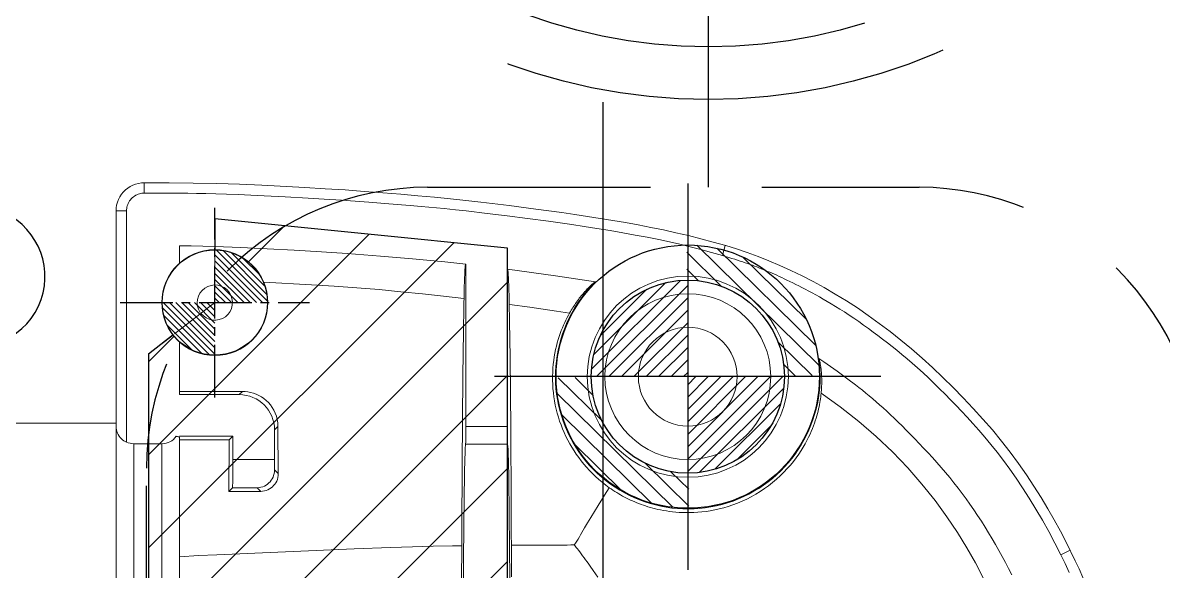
# Model space of a CAD drawing. Header units: inches. Extents: x 160917 to 162189, y -51061 to -50161.
# Drawn here: x 161563.91 to 161596.38, y -50440.14 to -50424.53 of the extents above; entities that cross this region are included whole.
import ezdxf

# ---------------------------------------------------------------- set-up
doc = ezdxf.new("R2010")
doc.units = ezdxf.units.IN
doc.header["$LTSCALE"] = 2
doc.header["$MEASUREMENT"] = 0
for name, pattern in [('CENTER', [50.8, 31.75, -6.35, 6.35, -6.35]), ('CENTER2', [1.125, 0.75, -0.125, 0.125, -0.125]), ('HIDDEN', [9.525, 6.35, -3.175])]:
    doc.linetypes.add(name, pattern=pattern)
doc.layers.get('0').update_dxf_attribs({"linetype": 'CONTINUOUS'})
for name, color, linetype in [('DEFAULT_1', 7, 'CENTER'), ('PIN', 4, 'CONTINUOUS'), ('Ru', 8, 'CONTINUOUS'), ('SP', 3, 'CONTINUOUS'), ('y-cut', 7, 'CONTINUOUS'), ('壓塊', 157, 'CONTINUOUS')]:
    doc.layers.add(name, color=color, linetype=linetype)
for name, color, linetype, lineweight in [('PRODUCT', 1, 'CONTINUOUS', 15), ('截面', 191, 'CONTINUOUS', 15), ('枕位', 75, 'CONTINUOUS', 15)]:
    doc.layers.add(name, color=color, linetype=linetype, lineweight=lineweight)

# ---------------------------------------------------------------- blocks, each defined once
blk = doc.blocks.new('20160823.165622')
at = {"layer": '截面', "linetype": 'Continuous', "ltscale": 0.3}
h = blk.add_hatch(dxfattribs=at)
h.set_pattern_fill('ANSI31', color=256, scale=15, style=0)
h.set_pattern_definition([(45, (-3383.3948, 1002.8706), (-1.3258252, 1.3258252), [])])
h.paths.add_polyline_path([(-19.956, 8.321), (-19.956, -25.613), (-26.579, -25.613), (-26.579, -19.66), (-26.78, -19.66), (-26.887, -19.655), (-26.99, -19.638), (-27.091, -19.611), (-27.188, -19.574), (-27.283, -19.526), (-27.371, -19.469), (-27.452, -19.403), (-27.527, -19.327), (-27.594, -19.246), (-27.65, -19.158), (-27.699, -19.063), (-27.736, -18.966), (-27.763, -18.866), (-27.779, -18.762), (-27.785, -18.655), (-27.785, -17.942), (-30.173, -17.942), (-30.173, 5.306), (-29.472, 5.851, 0.714357), (-26.788, 6.771, 0.414214), (-28.288, 8.271), (-28.288, 9.159)])
h.paths.add_polyline_path([(-82.318, -15.099), (-82.318, -16.549), (-74.68, -16.549), (-74.68, -17.952), (-72.264, -17.952), (-72.264, 4.777, -0.888302), (-76.505, 8.261), (-82.519, 8.261), (-82.519, -15.099)])
h.paths.add_polyline_path([(-95.558, -42.617), (-85.936, -42.617), (-85.936, -31.519), (-95.558, -31.519)])
at = {"layer": 'y-cut', "linetype": 'ByBlock'}
for p, q in [((-28.288, 9.159), (-28.288, 8.271)), ((-19.956, 8.321), (-28.288, 9.159)), ((-19.956, -25.613), (-19.956, 8.321)), ((-29.472, 5.851), (-30.173, 5.306)), ((-30.173, 5.306), (-30.173, -17.942))]:
    blk.add_line(p, q, dxfattribs=at)
blk.add_circle((-28.288, 6.771), 1.5, dxfattribs=at)
blk = doc.blocks.new('20160825.182511')
at = {"color": 8, "linetype": 'HIDDEN'}
blk.add_circle((0, 0), 16.5, dxfattribs=at)
at = {"layer": 'SP', "linetype": 'CENTER', "ltscale": 0.25}
blk.add_line((0, -19), (0, 19), dxfattribs=at)
at = {"layer": 'SP', "linetype": 'HIDDEN'}
blk.add_circle((0, 0), 15, dxfattribs=at)

msp = doc.modelspace()

# ---------------------------------------------------------------- hatches: boundary and pattern name
at = {"layer": 'PIN', "linetype": 'Continuous'}
h = msp.add_hatch(dxfattribs=at)
h.set_pattern_fill('ANSI31', color=142, scale=2.727273, angle=90.5, style=0)
h.set_pattern_definition([(135.5, (161862.92907, -50451.57842), (-0.23894634, -0.24315356), [])])
h.paths.add_polyline_path([(161582.808, -50430.854, -0.414214), (161586.59, -50434.571), (161585.59, -50434.58, 0.414214), (161582.816, -50431.854)])
h.paths.add_polyline_path([(161580.09, -50434.628, 0.414214), (161582.864, -50437.354), (161582.873, -50438.354, -0.414214), (161579.09, -50434.637)])
h = msp.add_hatch(dxfattribs=at)
h.set_pattern_fill('ANSI31', color=3, angle=90, style=0)
h.set_pattern_definition([(135, (161774.65527, -50446.7334), (-0.08838835, -0.08838835), [])])
h.paths.add_polyline_path([(161569.373, -50432.494), (161567.873, -50432.494, 0.414214), (161569.373, -50433.994)])
h.paths.add_polyline_path([(161569.373, -50430.994), (161569.373, -50432.494), (161570.873, -50432.494, 0.414214)])
h = msp.add_hatch(dxfattribs=at)
h.set_pattern_fill('ANSI31', color=142, scale=2, angle=90, style=0)
h.set_pattern_definition([(45, (161377.55822, -50448.8439), (0.1767767, -0.1767767), [])])
h.paths.add_polyline_path([(161582.84, -50434.604), (161585.59, -50434.604, -0.414214), (161582.84, -50437.354)])
h.paths.add_polyline_path([(161582.84, -50431.854), (161582.84, -50434.604), (161580.09, -50434.604, -0.414214)])

# ---------------------------------------------------------------- linework, layer by layer
at = {"color": 8, "linetype": 'HIDDEN', "ltscale": 0.7}
msp.add_circle((161546.428, -50412.211), 21, dxfattribs=at)
at = {"layer": 'DEFAULT_1', "color": 2, "linetype": 'CENTER', "ltscale": 0.3}
msp.add_line((161580.428, -50537.277), (161580.428, -50425.585), dxfattribs=at)
at = {"layer": 'PIN', "color": 142, "linetype": 'Continuous'}
for p, q in [((161582.84, -50429.104), (161582.84, -50440.104)), ((161588.34, -50434.604), (161577.34, -50434.604))]:
    msp.add_line(p, q, dxfattribs=at)
at = {"layer": 'PIN', "color": 3, "linetype": 'CENTER2'}
for p, q in [((161569.373, -50435.194), (161569.373, -50429.794)), ((161566.673, -50432.494), (161572.073, -50432.494))]:
    msp.add_line(p, q, dxfattribs=at)
at = {"layer": 'PIN', "color": 142, "linetype": 'Continuous'}
for radius in [3.75, 2.75]:
    msp.add_circle((161582.84, -50434.604), radius, dxfattribs=at)
at = {"layer": 'PIN', "color": 3, "linetype": 'Continuous'}
msp.add_circle((161569.373, -50432.494), 1.5, dxfattribs=at)
at = {"layer": 'PRODUCT', "linetype": 'ByBlock'}
for p, q in [((161567.365, -50429.081), (161567.364, -50429.375)), ((161568.272, -50429.378), (161567.364, -50429.375)), ((161568.607, -50429.381), (161568.272, -50429.378)), ((161568.852, -50429.385), (161568.607, -50429.381)), ((161569.116, -50429.39), (161568.852, -50429.385)), ((161569.401, -50429.398), (161569.116, -50429.39)), ((161569.707, -50429.407), (161569.401, -50429.398)), ((161570.036, -50429.42), (161569.707, -50429.407)), ((161570.577, -50429.443), (161570.036, -50429.42)), ((161571.376, -50429.482), (161570.577, -50429.443)), ((161572.027, -50429.517), (161571.376, -50429.482)), ((161572.488, -50429.545), (161572.027, -50429.517)), ((161572.975, -50429.577), (161572.488, -50429.545)), ((161573.762, -50429.634), (161572.975, -50429.577)), ((161574.328, -50429.678), (161573.762, -50429.634)), ((161576.945, -50429.633), (161577.752, -50429.731)), ((161566.559, -50429.878), (161566.861, -50429.878)), ((161566.559, -50462.585), (161566.559, -50429.885)), ((161566.861, -50429.878), (161566.861, -50436.472)), ((161577.124, -50429.953), (161576.531, -50429.884)), ((161577.699, -50430.024), (161577.124, -50429.953)), ((161577.752, -50429.731), (161578.517, -50429.831)), ((161577.705, -50430.944), (161569.373, -50430.106)), ((161569.373, -50430.106), (161569.373, -50432.494)), ((161578.278, -50430.099), (161577.699, -50430.024)), ((161578.878, -50430.18), (161578.278, -50430.099)), ((161568.368, -50430.877), (161568.7, -50430.881)), ((161568.368, -50430.877), (161568.368, -50431.37)), ((161568.7, -50430.881), (161569.035, -50430.888)), ((161569.035, -50430.888), (161569.373, -50430.897)), ((161577.705, -50464.878), (161577.705, -50430.944)), ((161583.907, -50430.868), (161583.825, -50431.152)), ((161583.825, -50431.152), (161583.518, -50431.065)), ((161576.518, -50431.398), (161576.518, -50431.398)), ((161576.518, -50436.024), (161576.518, -50431.398)), ((161577.705, -50431.543), (161577.706, -50431.543)), ((161576.474, -50432.04), (161576.479, -50431.905)), ((161576.479, -50431.905), (161576.483, -50431.779)), ((161576.483, -50431.779), (161576.487, -50431.705)), ((161576.487, -50431.705), (161576.489, -50431.643)), ((161577.73, -50431.724), (161577.733, -50431.769)), ((161577.733, -50431.769), (161577.735, -50431.822)), ((161577.735, -50431.822), (161577.738, -50431.884)), ((161577.738, -50431.884), (161577.743, -50431.994)), ((161580.211, -50431.903), (161580.212, -50431.903)), ((161576.461, -50432.625), (161576.469, -50432.231)), ((161576.469, -50432.231), (161576.474, -50432.04)), ((161577.743, -50431.994), (161577.747, -50432.123)), ((161577.747, -50432.123), (161577.753, -50432.309)), ((161568.222, -50433.388), (161569.373, -50432.494)), ((161577.753, -50432.309), (161577.758, -50432.499)), ((161577.758, -50432.499), (161577.768, -50433.036)), ((161578.343, -50432.626), (161577.759, -50432.546)), ((161576.449, -50433.304), (161576.461, -50432.625)), ((161578.726, -50432.68), (161578.343, -50432.626)), ((161579.103, -50432.735), (161578.726, -50432.68)), ((161579.474, -50432.791), (161579.103, -50432.735)), ((161577.768, -50433.036), (161577.782, -50434.045)), ((161568.183, -50433.418), (161567.488, -50433.958)), ((161576.434, -50434.583), (161576.449, -50433.304)), ((161568.368, -50433.617), (161568.368, -50435.116)), ((161567.488, -50457.207), (161567.488, -50433.958)), ((161577.782, -50434.045), (161577.801, -50436.087)), ((161576.414, -50437.111), (161576.434, -50434.583)), ((161568.368, -50435.025), (161570.158, -50435.025)), ((161568.368, -50435.116), (161570.067, -50435.116)), ((161570.067, -50435.116), (161570.158, -50435.025)), ((161571.072, -50436.121), (161571.171, -50436.022)), ((161571.072, -50436.121), (161571.072, -50436.963)), ((161571.171, -50436.022), (161571.18, -50437.365)), ((161577.705, -50436.024), (161576.518, -50436.024)), ((161577.705, -50436.024), (161577.709, -50436.526)), ((161577.801, -50436.087), (161577.822, -50440.306)), ((161568.279, -50436.306), (161568.275, -50436.303)), ((161569.885, -50436.303), (161568.368, -50436.303)), ((161568.368, -50445.555), (161568.368, -50436.325)), ((161569.784, -50436.405), (161568.368, -50436.405)), ((161569.775, -50437.871), (161569.784, -50436.405)), ((161569.885, -50436.303), (161569.784, -50436.405)), ((161569.885, -50436.963), (161569.885, -50436.303)), ((161567.866, -50436.514), (161567.062, -50436.514)), ((161567.062, -50436.514), (161567.062, -50455.81)), ((161567.866, -50436.514), (161567.866, -50455.81)), ((161577.705, -50436.526), (161576.514, -50436.526)), ((161571.072, -50436.963), (161569.885, -50436.963)), ((161576.397, -50442.066), (161576.414, -50437.111)), ((161577.742, -50437.495), (161577.732, -50437.002)), ((161571.073, -50437.258), (161571.18, -50437.365)), ((161569.878, -50437.767), (161569.775, -50437.871)), ((161570.577, -50437.767), (161569.878, -50437.767)), ((161570.577, -50437.767), (161570.68, -50437.871)), ((161577.757, -50438.525), (161577.742, -50437.495)), ((161570.68, -50437.871), (161569.775, -50437.871)), ((161580.289, -50438.269), (161580.18, -50438.447)), ((161577.773, -50440.38), (161577.757, -50438.525)), ((161580.08, -50438.613), (161579.988, -50438.767)), ((161580.18, -50438.447), (161580.08, -50438.613)), ((161579.903, -50438.912), (161579.787, -50439.111)), ((161579.988, -50438.767), (161579.903, -50438.912)), ((161593.449, -50439.002), (161593.611, -50439.314)), ((161577.819, -50439.406), (161579.137, -50439.402)), ((161579.597, -50439.391), (161579.605, -50439.39)), ((161579.611, -50439.382), (161579.605, -50439.39)), ((161593.611, -50439.314), (161593.872, -50439.848)), ((161569.433, -50439.674), (161573.342, -50439.508)), ((161573.342, -50439.508), (161574.373, -50439.471)), ((161574.373, -50439.471), (161575, -50439.452)), ((161575, -50439.452), (161575.588, -50439.436)), ((161593.726, -50439.549), (161593.461, -50439.681)), ((161593.582, -50439.927), (161593.461, -50439.681)), ((161580.063, -50440.001), (161580.146, -50440.12)), ((161593.872, -50439.848), (161593.982, -50440.081)), ((161580.146, -50440.12), (161580.277, -50440.311))]:
    msp.add_line(p, q, dxfattribs=at)
for points in [[(161566.577, -50429.717), (161566.599, -50429.637), (161566.629, -50429.558), (161566.668, -50429.482), (161566.714, -50429.411), (161566.767, -50429.346), (161566.827, -50429.286), (161566.892, -50429.233), (161566.963, -50429.188), (161567.039, -50429.149), (161567.118, -50429.119), (161567.198, -50429.098), (161567.281, -50429.085), (161567.366, -50429.08)], [(161567.366, -50429.08), (161568.07, -50429.082), (161568.757, -50429.09), (161569.427, -50429.104), (161570.079, -50429.126), (161570.715, -50429.154)], [(161570.715, -50429.154), (161571.933, -50429.216), (161572.515, -50429.251), (161573.08, -50429.287), (161573.626, -50429.326), (161574.155, -50429.366), (161574.665, -50429.407), (161575.156, -50429.45), (161575.629, -50429.493), (161576.085, -50429.538), (161576.523, -50429.585), (161576.945, -50429.633)], [(161567.364, -50429.375), (161567.33, -50429.376), (161567.296, -50429.379), (161567.261, -50429.385), (161567.226, -50429.394), (161567.189, -50429.406), (161567.154, -50429.421), (161567.119, -50429.438), (161567.085, -50429.459), (161567.053, -50429.482), (161567.023, -50429.508), (161566.994, -50429.537), (161566.968, -50429.567), (161566.945, -50429.6), (161566.924, -50429.634), (161566.906, -50429.668), (161566.892, -50429.704), (161566.88, -50429.74), (161566.871, -50429.776), (161566.865, -50429.81), (161566.862, -50429.844), (161566.861, -50429.878)], [(161566.559, -50429.885), (161566.564, -50429.8), (161566.577, -50429.717)], [(161575.249, -50429.756), (161574.935, -50429.728), (161574.328, -50429.678)], [(161576.531, -50429.884), (161576.224, -50429.851), (161575.902, -50429.818), (161575.249, -50429.756)], [(161578.517, -50429.831), (161579.255, -50429.933), (161579.619, -50429.986), (161579.982, -50430.04), (161580.343, -50430.097), (161580.704, -50430.156), (161581.065, -50430.218), (161581.425, -50430.283), (161581.785, -50430.352), (161582.144, -50430.426), (161582.502, -50430.503), (161582.859, -50430.586), (161583.214, -50430.676), (161583.567, -50430.771), (161583.919, -50430.871)], [(161583.518, -50431.065), (161583.213, -50430.983), (161582.911, -50430.905), (161582.615, -50430.833), (161582.321, -50430.766), (161582.014, -50430.701), (161581.686, -50430.635), (161581.344, -50430.571), (161580.993, -50430.507), (161580.626, -50430.445), (161580.251, -50430.384), (161579.886, -50430.326), (161579.538, -50430.274), (161578.878, -50430.18)], [(161569.373, -50430.897), (161570.112, -50430.925), (161570.865, -50430.959), (161571.632, -50431), (161572.413, -50431.047), (161573.145, -50431.096)], [(161583.919, -50430.871), (161584.224, -50430.963), (161584.531, -50431.065), (161584.84, -50431.177), (161585.151, -50431.301), (161585.464, -50431.435), (161585.778, -50431.579), (161586.093, -50431.733), (161586.409, -50431.895), (161586.724, -50432.068), (161587.04, -50432.251), (161587.355, -50432.445), (161587.669, -50432.648), (161587.98, -50432.863), (161588.29, -50433.088), (161588.599, -50433.321), (161588.906, -50433.563), (161589.212, -50433.813), (161589.515, -50434.073), (161589.812, -50434.344), (161590.105, -50434.626), (161590.395, -50434.914), (161590.683, -50435.208), (161590.968, -50435.508), (161591.245, -50435.813), (161591.512, -50436.123), (161591.772, -50436.437), (161592.02, -50436.754), (161592.257, -50437.075), (161592.482, -50437.399), (161592.696, -50437.722), (161592.9, -50438.045), (161593.094, -50438.367), (161593.276, -50438.686), (161593.449, -50439.002)], [(161576.518, -50431.398), (161575.926, -50431.334), (161575.003, -50431.246), (161574.09, -50431.169), (161573.145, -50431.096)], [(161593.461, -50439.681), (161593.292, -50439.343), (161593.118, -50439.014), (161592.94, -50438.692), (161592.754, -50438.375), (161592.563, -50438.066), (161592.374, -50437.772), (161592.19, -50437.497), (161592.007, -50437.238), (161591.827, -50436.991), (161591.649, -50436.758), (161591.473, -50436.538), (161591.299, -50436.329), (161591.128, -50436.13), (161590.96, -50435.942), (161590.795, -50435.761), (161590.635, -50435.59), (161590.479, -50435.426), (161590.322, -50435.265), (161590.165, -50435.104), (161590.007, -50434.946), (161589.85, -50434.792), (161589.694, -50434.642), (161589.538, -50434.496), (161589.385, -50434.355), (161589.233, -50434.221), (161589.084, -50434.092), (161588.938, -50433.969), (161588.796, -50433.853), (161588.658, -50433.743), (161588.522, -50433.637), (161588.388, -50433.533), (161588.255, -50433.433), (161588.122, -50433.334), (161587.985, -50433.233), (161587.847, -50433.134), (161587.709, -50433.036), (161587.571, -50432.941), (161587.433, -50432.848), (161587.299, -50432.76), (161587.171, -50432.678), (161587.047, -50432.601), (161586.927, -50432.528), (161586.811, -50432.46), (161586.698, -50432.395), (161586.589, -50432.333), (161586.484, -50432.274), (161586.381, -50432.219), (161586.282, -50432.165), (161586.185, -50432.114), (161586.092, -50432.066), (161586.001, -50432.019), (161585.912, -50431.975), (161585.827, -50431.932), (161585.744, -50431.892), (161585.665, -50431.854), (161585.588, -50431.817), (161585.514, -50431.783), (161585.442, -50431.75), (161585.373, -50431.718), (161585.306, -50431.688), (161585.24, -50431.66), (161585.176, -50431.632), (161585.113, -50431.605), (161585.051, -50431.579), (161584.989, -50431.554), (161584.928, -50431.529), (161584.866, -50431.504), (161584.804, -50431.48), (161584.742, -50431.456), (161584.678, -50431.432), (161584.613, -50431.408), (161584.547, -50431.384), (161584.478, -50431.36), (161584.408, -50431.336), (161584.334, -50431.311), (161584.258, -50431.285), (161584.178, -50431.26), (161584.095, -50431.234), (161584.008, -50431.207), (161583.918, -50431.18), (161583.825, -50431.152)], [(161576.489, -50431.643), (161576.492, -50431.591), (161576.494, -50431.569), (161576.495, -50431.549), (161576.496, -50431.532), (161576.497, -50431.518), (161576.498, -50431.505), (161576.5, -50431.494), (161576.501, -50431.484), (161576.502, -50431.474), (161576.503, -50431.466), (161576.504, -50431.459), (161576.505, -50431.452), (161576.505, -50431.446), (161576.506, -50431.441), (161576.507, -50431.436), (161576.508, -50431.431), (161576.509, -50431.426), (161576.51, -50431.422), (161576.511, -50431.417), (161576.512, -50431.413), (161576.513, -50431.41), (161576.514, -50431.406), (161576.515, -50431.403), (161576.516, -50431.4), (161576.517, -50431.399), (161576.517, -50431.398), (161576.518, -50431.398)], [(161580.211, -50431.902), (161579.071, -50431.728), (161577.706, -50431.542)], [(161577.706, -50431.543), (161577.706, -50431.543), (161577.707, -50431.544), (161577.708, -50431.546), (161577.709, -50431.549), (161577.71, -50431.553), (161577.711, -50431.557), (161577.712, -50431.561), (161577.713, -50431.566), (161577.714, -50431.571), (161577.715, -50431.576), (161577.716, -50431.581), (161577.717, -50431.587), (161577.718, -50431.594), (161577.719, -50431.601), (161577.72, -50431.608), (161577.721, -50431.616), (161577.722, -50431.625), (161577.723, -50431.635), (161577.724, -50431.646), (161577.725, -50431.659), (161577.726, -50431.672), (161577.728, -50431.688), (161577.729, -50431.705), (161577.73, -50431.724)], [(161576.466, -50432.382), (161575.881, -50432.313), (161575.284, -50432.247), (161574.673, -50432.185), (161574.05, -50432.126), (161573.416, -50432.072), (161572.774, -50432.025), (161572.121, -50431.985), (161570.765, -50431.916)], [(161579.474, -50432.791), (161579.498, -50432.75), (161579.522, -50432.71), (161579.546, -50432.67), (161579.57, -50432.631), (161579.595, -50432.592), (161579.62, -50432.554), (161579.646, -50432.517), (161579.672, -50432.48), (161579.698, -50432.443), (161579.725, -50432.408), (161579.751, -50432.372), (161579.778, -50432.338), (161579.805, -50432.305), (161579.831, -50432.273), (161579.857, -50432.242), (161579.883, -50432.212), (161579.909, -50432.183), (161579.933, -50432.156), (161579.957, -50432.131), (161579.979, -50432.107), (161580, -50432.085), (161580.02, -50432.066), (161580.038, -50432.047), (161580.055, -50432.031), (161580.07, -50432.017), (161580.084, -50432.004), (161580.096, -50431.993), (161580.107, -50431.983), (161580.118, -50431.974), (161580.127, -50431.965), (161580.136, -50431.958), (161580.144, -50431.951), (161580.152, -50431.945), (161580.159, -50431.939), (161580.166, -50431.933), (161580.173, -50431.928), (161580.18, -50431.923), (161580.186, -50431.918), (161580.191, -50431.914), (161580.197, -50431.91), (161580.202, -50431.907), (161580.206, -50431.905), (161580.209, -50431.903), (161580.211, -50431.903)], [(161579.474, -50432.791), (161579.439, -50432.855), (161579.404, -50432.922), (161579.369, -50432.991), (161579.336, -50433.062), (161579.303, -50433.135), (161579.27, -50433.212), (161579.239, -50433.291), (161579.208, -50433.374), (161579.179, -50433.46), (161579.151, -50433.548), (161579.125, -50433.639), (161579.1, -50433.734), (161579.077, -50433.832), (161579.056, -50433.933), (161579.038, -50434.036), (161579.022, -50434.142), (161579.01, -50434.251), (161579, -50434.362), (161578.993, -50434.475), (161578.99, -50434.59), (161578.99, -50434.706), (161578.994, -50434.824), (161579.001, -50434.943), (161579.012, -50435.061), (161579.027, -50435.178), (161579.045, -50435.295), (161579.067, -50435.412), (161579.093, -50435.527), (161579.122, -50435.642), (161579.155, -50435.756), (161579.191, -50435.869), (161579.231, -50435.98), (161579.274, -50436.09), (161579.32, -50436.198), (161579.37, -50436.305), (161579.423, -50436.41), (161579.478, -50436.514), (161579.537, -50436.615), (161579.6, -50436.715), (161579.665, -50436.813), (161579.733, -50436.909), (161579.805, -50437.003), (161579.879, -50437.096), (161579.957, -50437.186), (161580.039, -50437.275), (161580.124, -50437.362), (161580.213, -50437.447), (161580.305, -50437.53), (161580.401, -50437.612), (161580.502, -50437.691), (161580.606, -50437.767)], [(161587.542, -50434.781), (161587.473, -50434.728), (161587.095, -50434.448), (161586.715, -50434.18), (161586.574, -50434.085)], [(161586.638, -50435.078), (161586.642, -50435.034), (161586.645, -50434.991), (161586.648, -50434.949), (161586.651, -50434.908), (161586.652, -50434.868), (161586.654, -50434.829), (161586.654, -50434.791), (161586.655, -50434.753), (161586.655, -50434.717), (161586.654, -50434.681), (161586.653, -50434.646), (161586.652, -50434.612), (161586.65, -50434.577), (161586.648, -50434.544), (161586.646, -50434.51), (161586.644, -50434.478), (161586.641, -50434.445), (161586.638, -50434.414), (161586.634, -50434.383), (161586.63, -50434.354), (161586.626, -50434.325), (161586.622, -50434.297), (161586.618, -50434.27), (161586.614, -50434.244), (161586.609, -50434.22), (161586.605, -50434.197), (161586.6, -50434.176), (161586.595, -50434.155), (161586.59, -50434.136), (161586.586, -50434.119), (161586.581, -50434.106), (161586.577, -50434.094), (161586.574, -50434.087)], [(161587.542, -50434.781), (161587.612, -50434.835), (161587.713, -50434.914), (161587.812, -50434.993), (161587.911, -50435.072), (161588.008, -50435.152), (161588.106, -50435.234), (161588.204, -50435.319), (161588.303, -50435.405), (161588.403, -50435.496), (161588.506, -50435.589), (161588.61, -50435.687), (161588.718, -50435.789), (161588.829, -50435.896), (161588.943, -50436.009), (161589.06, -50436.126), (161589.181, -50436.248), (161589.305, -50436.375), (161589.429, -50436.505), (161589.555, -50436.637), (161589.682, -50436.773), (161589.808, -50436.91), (161589.933, -50437.05), (161590.057, -50437.191), (161590.18, -50437.335), (161590.3, -50437.48), (161590.419, -50437.627), (161590.536, -50437.777), (161590.65, -50437.929), (161590.763, -50438.083), (161590.874, -50438.24), (161590.984, -50438.399), (161591.092, -50438.56), (161591.199, -50438.723), (161591.303, -50438.887), (161591.406, -50439.052), (161591.507, -50439.219), (161591.605, -50439.388), (161591.701, -50439.558), (161591.795, -50439.728), (161591.887, -50439.9), (161591.976, -50440.072), (161592.063, -50440.245)], [(161571.171, -50436.022), (161571.165, -50435.921), (161571.149, -50435.824), (161571.125, -50435.73), (161571.092, -50435.642), (161571.052, -50435.559), (161571.006, -50435.481), (161570.954, -50435.409), (161570.897, -50435.343), (161570.835, -50435.283), (161570.768, -50435.229), (161570.698, -50435.181), (161570.625, -50435.139), (161570.549, -50435.103), (161570.471, -50435.075), (161570.393, -50435.053), (161570.314, -50435.037), (161570.236, -50435.028), (161570.158, -50435.025)], [(161586.638, -50435.078), (161586.633, -50435.128), (161586.626, -50435.179), (161586.619, -50435.232), (161586.611, -50435.286), (161586.602, -50435.342), (161586.591, -50435.4), (161586.579, -50435.46), (161586.565, -50435.523), (161586.55, -50435.587), (161586.533, -50435.653), (161586.514, -50435.721), (161586.494, -50435.79), (161586.471, -50435.86), (161586.447, -50435.933), (161586.419, -50436.007), (161586.39, -50436.084), (161586.357, -50436.163), (161586.32, -50436.245), (161586.28, -50436.332), (161586.234, -50436.421), (161586.184, -50436.514), (161586.128, -50436.611), (161586.067, -50436.71), (161586, -50436.812), (161585.927, -50436.914), (161585.848, -50437.017), (161585.764, -50437.121), (161585.673, -50437.224), (161585.576, -50437.326), (161585.475, -50437.426), (161585.368, -50437.524), (161585.256, -50437.618), (161585.14, -50437.709), (161585.021, -50437.794), (161584.898, -50437.876), (161584.773, -50437.952), (161584.647, -50438.023), (161584.518, -50438.089), (161584.388, -50438.149), (161584.256, -50438.204), (161584.124, -50438.254), (161583.993, -50438.298), (161583.862, -50438.337), (161583.733, -50438.37), (161583.606, -50438.399), (161583.481, -50438.422), (161583.359, -50438.441), (161583.24, -50438.455), (161583.124, -50438.466), (161583.011, -50438.473), (161582.902, -50438.476), (161582.796, -50438.477), (161582.693, -50438.474), (161582.593, -50438.469), (161582.497, -50438.462), (161582.405, -50438.453), (161582.316, -50438.442), (161582.23, -50438.429), (161582.147, -50438.415), (161582.067, -50438.4), (161581.99, -50438.384), (161581.916, -50438.366), (161581.844, -50438.348), (161581.774, -50438.328), (161581.706, -50438.308), (161581.639, -50438.287), (161581.575, -50438.265), (161581.512, -50438.243), (161581.45, -50438.22), (161581.389, -50438.196), (161581.329, -50438.171), (161581.27, -50438.145), (161581.212, -50438.119), (161581.154, -50438.091), (161581.096, -50438.063), (161581.039, -50438.033), (161580.983, -50438.003), (161580.927, -50437.972), (161580.872, -50437.94), (161580.817, -50437.907), (161580.763, -50437.873), (161580.71, -50437.838), (161580.658, -50437.803), (161580.606, -50437.767)], [(161586.638, -50435.078), (161587.182, -50435.465), (161587.713, -50435.881), (161588.208, -50436.306), (161588.668, -50436.746), (161589.103, -50437.205), (161589.509, -50437.669), (161589.88, -50438.133), (161590.217, -50438.592), (161590.517, -50439.04), (161590.785, -50439.476), (161591.028, -50439.906), (161591.255, -50440.333), (161591.463, -50440.747), (161591.651, -50441.143), (161591.824, -50441.534), (161591.986, -50441.922), (161592.136, -50442.305), (161592.274, -50442.685)], [(161566.861, -50436.472), (161566.82, -50436.451), (161566.78, -50436.427), (161566.743, -50436.399), (161566.708, -50436.368), (161566.676, -50436.333), (161566.647, -50436.296), (161566.622, -50436.255), (161566.601, -50436.212), (161566.583, -50436.166), (161566.57, -50436.118), (161566.562, -50436.068), (161566.559, -50436.016)], [(161568.368, -50436.325), (161568.362, -50436.323), (161568.354, -50436.32), (161568.343, -50436.318), (161568.328, -50436.316), (161568.31, -50436.313), (161568.295, -50436.311), (161568.285, -50436.308), (161568.279, -50436.306)], [(161577.732, -50437.002), (161577.726, -50436.818), (161577.721, -50436.678), (161577.715, -50436.58), (161577.709, -50436.526)], [(161571.073, -50437.258), (161571.07, -50437.312), (161571.061, -50437.364), (161571.048, -50437.415), (161571.03, -50437.464), (161571.007, -50437.511), (161570.979, -50437.554), (161570.948, -50437.595), (161570.912, -50437.632), (161570.873, -50437.665), (161570.831, -50437.694), (161570.785, -50437.719), (161570.737, -50437.739), (161570.686, -50437.754), (161570.633, -50437.764), (161570.577, -50437.767)], [(161570.68, -50437.871), (161570.733, -50437.868), (161570.785, -50437.859), (161570.836, -50437.846), (161570.884, -50437.827), (161570.931, -50437.803), (161570.974, -50437.775), (161571.013, -50437.743), (161571.048, -50437.708), (161571.081, -50437.669), (161571.109, -50437.626), (161571.134, -50437.579), (161571.153, -50437.529), (161571.168, -50437.476), (161571.177, -50437.422), (161571.18, -50437.365)], [(161580.606, -50437.767), (161580.537, -50437.874), (161580.471, -50437.978), (161580.407, -50438.078), (161580.289, -50438.269)], [(161579.137, -50439.402), (161579.278, -50439.401), (161579.404, -50439.399), (161579.513, -50439.396), (161579.597, -50439.391)], [(161579.598, -50439.396), (161579.601, -50439.395), (161579.603, -50439.394), (161579.606, -50439.393), (161579.609, -50439.393), (161579.612, -50439.392), (161579.614, -50439.391), (161579.617, -50439.39), (161579.62, -50439.39), (161579.623, -50439.389)], [(161579.605, -50439.39), (161579.62, -50439.41), (161579.665, -50439.467)], [(161579.787, -50439.111), (161579.752, -50439.17), (161579.715, -50439.23), (161579.676, -50439.291), (161579.638, -50439.346), (161579.611, -50439.382)], [(161568.368, -50439.734), (161568.91, -50439.701), (161569.433, -50439.674)], [(161575.588, -50439.436), (161576.142, -50439.425), (161576.404, -50439.42)], [(161579.665, -50439.467), (161579.695, -50439.505), (161579.728, -50439.548), (161579.765, -50439.596)], [(161579.765, -50439.596), (161579.846, -50439.703), (161579.889, -50439.76), (161579.932, -50439.819), (161579.977, -50439.881), (161580.021, -50439.942), (161580.063, -50440.001)], [(161593.704, -50440.183), (161593.582, -50439.927)], [(161593.982, -50440.081), (161594.092, -50440.321), (161594.203, -50440.569), (161594.315, -50440.825), (161594.426, -50441.09), (161594.538, -50441.364), (161594.65, -50441.647), (161594.762, -50441.939), (161594.874, -50442.242), (161594.986, -50442.554), (161595.097, -50442.876), (161595.208, -50443.21), (161595.317, -50443.553), (161595.426, -50443.908), (161595.533, -50444.274), (161595.639, -50444.652), (161595.743, -50445.042), (161595.845, -50445.444), (161595.946, -50445.859), (161596.045, -50446.287), (161596.141, -50446.728), (161596.236, -50447.183), (161596.329, -50447.652), (161596.42, -50448.133)]]:
    msp.add_lwpolyline(points, dxfattribs=at)
for centre, radius in [((161569.373, -50432.494), 1.508), ((161582.84, -50434.604), 2.864), ((161582.84, -50434.604), 2.362), ((161582.84, -50434.604), 1.407)]:
    msp.add_circle(centre, radius, dxfattribs=at)
for centre, radius, start, end in [((161582.84, -50434.604), 3.769, 134.2202, 7.9115), ((161569.373, -50432.494), 0.502, 217.8385, 213.9908), ((161567.062, -50436.011), 0.502, 246.4218, 270), ((161567.866, -50436.011), 0.502, 270, 324.4931)]:
    msp.add_arc(centre, radius, start, end, dxfattribs=at)
for centre, major_axis, ratio, start_param, end_param in [((161570.067, -50436.121), (0.711, 0.711), 0.999924, -0.78536, 0.78536), ((161576.514, -50436.024), (0, 0.502), 0.008727, -3.092067, -1.570796), ((161576.518, -50446.162), (0, 9.648), 0.008727, 0.049525, 3.092067), ((161569.878, -50436.963), (0, 0.804), 0.008727, -3.132866, -1.570796), ((161571.079, -50436.963), (0, 0.804), 0.008727, -4.712389, -4.336668)]:
    msp.add_ellipse(centre, major_axis=major_axis, ratio=ratio, start_param=start_param, end_param=end_param, dxfattribs=at)
at = {"layer": 'Ru', "ltscale": 0.5}
msp.add_arc((161562.537, -50431.752), 2, 245, 65, dxfattribs=at)
at = {"layer": '壓塊', "color": 153, "linetype": 'HIDDEN', "ltscale": 0.5}
msp.add_lwpolyline([(161597.428, -50437.211), (161597.428, -50501.211, -0.414214), (161589.428, -50509.211), (161575.428, -50509.211, -0.414214), (161567.428, -50501.211), (161567.428, -50437.211, -0.414214), (161575.428, -50429.211), (161589.428, -50429.211, -0.414214)], format="xyb", close=True, dxfattribs=at)
at = {"layer": '枕位', "linetype": 'ByBlock', "ltscale": 0.3}
msp.add_line((161566.559, -50435.924), (161560.426, -50435.924), dxfattribs=at)

# ---------------------------------------------------------------- block references
at = {"layer": 'SP', "linetype": 'ByBlock'}
msp.add_blockref('20160825.182511', (161583.428, -50410.211), dxfattribs=at)
at = {"layer": 'y-cut', "linetype": 'ByBlock'}
msp.add_blockref('20160823.165622', (161597.661, -50439.265), dxfattribs=at)

doc.saveas('drawing.dxf')
